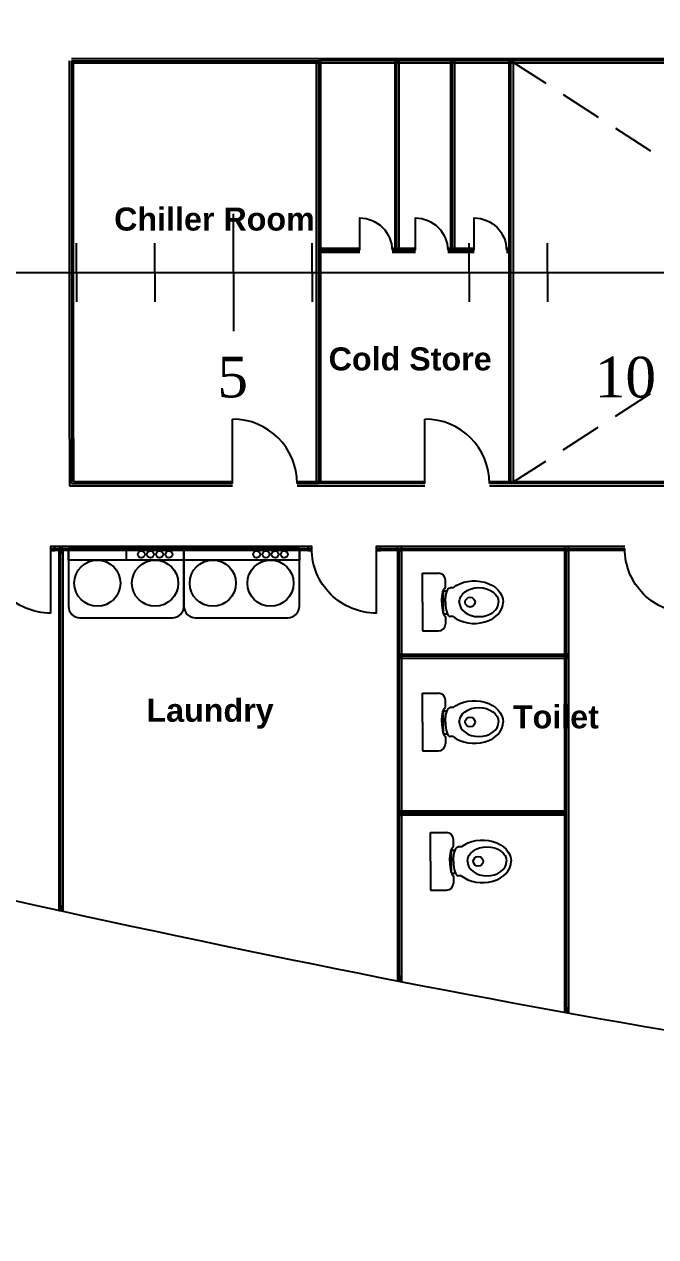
# Model space of a CAD drawing. Header units: millimetres. Extents: x 2592 to 2762, y 1632 to 1753.
# Drawn here: x 2604.64 to 2612.24, y 1687.58 to 1702.19 of the extents above; entities that cross this region are included whole.
import ezdxf

# ---------------------------------------------------------------- set-up
doc = ezdxf.new("R2010")
doc.units = ezdxf.units.MM
for name, pattern in [('ACAD_ISO02W100', [15, 12, -3]), ('ASVLTYPE', [0.75, 0.5, -0.25]), ('DASHED2', [9.525, 6.35, -3.175])]:
    doc.linetypes.add(name, pattern=pattern)
for name, color, linetype in [('-1', 7, 'Continuous'), ('1.Garis Benda', 7, 'Continuous'), ('15', 7, 'Continuous'), ('4.Garis Arsiran', 7, 'Continuous'), ('5.Garis Station', 7, 'Continuous'), ('Layer3', 7, 'Continuous'), ('tangki', 7, 'Continuous')]:
    doc.layers.add(name, color=color, linetype=linetype)
doc.styles.add('ASU', font='isocp.shx', dxfattribs={"height": 0.005})
doc.styles.get("Standard").update_dxf_attribs({"font": 'Arial.ttf'})

# ---------------------------------------------------------------- blocks, each defined once
blk = doc.blocks.new('toilet')
at = {"linetype": 'Continuous'}
for p, q in [((10827.09, -58.56), (10825.69, -58.56)), ((10827.09, -61.06), (10827.09, -58.56)), ((10824.43, -59.81), (10824.69, -59.81)), ((10825.09, -59.81), (10825.09, -59.16)), ((10825.28, -60.04), (10824.93, -60.04)), ((10825.3, -62), (10825.3, -60.12)), ((10827.09, -61.06), (10827.09, -63.56)), ((10824.43, -62.31), (10824.69, -62.31)), ((10825.29, -62.04), (10824.94, -62.04)), ((10825.09, -62.31), (10825.09, -62.96)), ((10827.09, -63.56), (10825.69, -63.56))]:
    blk.add_line(p, q, dxfattribs=at)
for centre, start, end in [((10825.69, -59.16), 90, 180), ((10825.69, -62.96), 180, 270)]:
    blk.add_arc(centre, 0.6, start, end, dxfattribs=at)
for centre, major_axis, ratio, start_param in [((10822.59, -61.06), (-2.5, 0), 0.738645, 3.885156), ((10824.69, -61.06), (0, 1.25), 0.32, 4.712389), ((10825.09, -61.06), (0, 1.25), 0.249973, 4.712389)]:
    blk.add_ellipse(centre, major_axis=major_axis, ratio=ratio, start_param=start_param, end_param=6.283185, dxfattribs=at)
at = {"linetype": 'Continuous', "extrusion": (0, 0, -1)}
for centre, major_axis, ratio, start_param in [((10822.59, -61.06), (-2.5, 0), 0.738645, 3.885156), ((10824.69, -61.06), (0, -1.25), 0.32, 4.712389), ((10825.09, -61.06), (0, -1.25), 0.249973, 4.712389)]:
    blk.add_ellipse(centre, major_axis=major_axis, ratio=ratio, start_param=start_param, end_param=6.283185, dxfattribs=at)
at = {"layer": '1.Garis Benda', "linetype": 'Continuous'}
blk.add_ellipse((10822.19, -61.06), major_axis=(-1.7, 0), ratio=0.741182, start_param=3.141593, end_param=6.283185, dxfattribs=at)
at = {"layer": '1.Garis Benda', "linetype": 'Continuous', "extrusion": (0, 0, -1)}
blk.add_ellipse((10822.19, -61.06), major_axis=(-1.7, 0), ratio=0.741182, start_param=3.141593, end_param=6.283185, dxfattribs=at)
at = {"layer": 'tangki', "color": 2, "ltscale": 0.6}
blk.add_circle((10822.95, -61.06), 0.423, dxfattribs=at)

msp = doc.modelspace()

# ---------------------------------------------------------------- linework, layer by layer
at = {"layer": '-1', "color": 7}
for p, q in [((2609.122, 1699.462), (2609.122, 1700.388)), ((2608.675, 1699.462), (2608.195, 1699.462)), ((2609.122, 1699.462), (2609.064, 1699.462))]:
    msp.add_line(p, q, dxfattribs=at)
for points in [[(2608.675, 1699.462), (2608.675, 1699.851, -0.414214), (2609.064, 1699.462)], [(2609.345, 1699.462), (2609.345, 1699.851, -0.414214), (2609.734, 1699.462)], [(2610.053, 1699.462), (2610.053, 1699.851, -0.414214), (2610.442, 1699.462)], [(2604.953, 1695.868), (2604.953, 1695.09, -0.414214), (2604.176, 1695.868)], [(2608.875, 1695.868), (2608.875, 1695.09, -0.414214), (2608.097, 1695.868)], [(2612.644, 1695.868), (2612.644, 1695.09, -0.414214), (2611.866, 1695.868)]]:
    msp.add_lwpolyline(points, format="xyb", dxfattribs=at)
for p, q in [((2605.205, 1701.746), (2605.205, 1696.65)), ((2610.496, 1701.746), (2608.18, 1701.746)), ((2608.18, 1701.746), (2608.18, 1696.65)), ((2609.122, 1699.462), (2609.122, 1701.746)), ((2609.792, 1699.462), (2609.792, 1701.746)), ((2610.496, 1696.65), (2610.496, 1701.746)), ((2618.372, 1701.746), (2610.496, 1701.746)), ((2607.155, 1699.549), (2607.155, 1699.902)), ((2605.264, 1699.195), (2605.264, 1699.549)), ((2606.21, 1699.195), (2606.21, 1699.549)), ((2607.155, 1699.195), (2607.155, 1699.549)), ((2608.101, 1699.195), (2608.101, 1699.549)), ((2608.18, 1699.462), (2608.675, 1699.462)), ((2609.064, 1699.462), (2609.345, 1699.462)), ((2609.734, 1699.462), (2610.053, 1699.462)), ((2609.992, 1699.195), (2609.992, 1699.549)), ((2610.442, 1699.462), (2610.496, 1699.462)), ((2610.938, 1699.195), (2610.938, 1699.549)), ((2605.264, 1699.195), (2605.264, 1698.841)), ((2606.21, 1699.195), (2606.21, 1698.841)), ((2607.155, 1699.195), (2607.155, 1698.841)), ((2607.155, 1699.195), (2607.155, 1698.841)), ((2608.101, 1699.195), (2608.101, 1698.841)), ((2609.992, 1699.195), (2609.992, 1698.841)), ((2610.938, 1699.195), (2610.938, 1698.841)), ((2607.155, 1698.841), (2607.155, 1698.487)), ((2610.496, 1696.65), (2610.237, 1696.65)), ((2618.372, 1696.65), (2610.496, 1696.65)), ((2605.076, 1691.5), (2605.076, 1695.868)), ((2605.863, 1695.868), (2605.863, 1695.729)), ((2609.153, 1690.651), (2609.153, 1695.868)), ((2611.165, 1690.272), (2611.165, 1695.868))]:
    msp.add_line(p, q)
at = {"linetype": 'ASVLTYPE'}
for p, q in [((2610.496, 1701.746), (2618.372, 1696.65)), ((2610.496, 1696.65), (2618.372, 1701.746))]:
    msp.add_line(p, q, dxfattribs=at)
at = {"ltscale": 5}
msp.add_line((2598.645, 1699.195), (2723.46, 1699.195), dxfattribs=at)
for points in [[(2604.953, 1695.843), (2605.003, 1695.843), (2605.003, 1695.893), (2604.953, 1695.893)], [(2605.051, 1695.818), (2605.101, 1695.818), (2605.101, 1695.868), (2605.051, 1695.868)], [(2605.168, 1695.868), (2606.558, 1695.868), (2606.558, 1695.729), (2605.168, 1695.729)], [(2606.558, 1695.868), (2607.948, 1695.868), (2607.948, 1695.729), (2606.558, 1695.729)], [(2608.049, 1695.843), (2608.099, 1695.843), (2608.099, 1695.893), (2608.049, 1695.893)], [(2608.875, 1695.843), (2608.925, 1695.843), (2608.925, 1695.893), (2608.875, 1695.893)], [(2609.127, 1695.843), (2609.177, 1695.843), (2609.177, 1695.893), (2609.127, 1695.893)], [(2611.14, 1695.843), (2611.19, 1695.843), (2611.19, 1695.893), (2611.14, 1695.893)], [(2609.128, 1694.545), (2609.178, 1694.545), (2609.178, 1694.595), (2609.128, 1694.595)], [(2611.14, 1694.545), (2611.19, 1694.545), (2611.19, 1694.595), (2611.14, 1694.595)], [(2609.128, 1692.655), (2609.178, 1692.655), (2609.178, 1692.705), (2609.128, 1692.705)], [(2605.051, 1691.508), (2605.101, 1691.508), (2605.101, 1691.558), (2605.051, 1691.558)], [(2609.128, 1690.661), (2609.178, 1690.661), (2609.178, 1690.711), (2609.128, 1690.711)], [(2611.14, 1690.28), (2611.19, 1690.28), (2611.19, 1690.33), (2611.14, 1690.33)]]:
    msp.add_lwpolyline(points, close=True)
for points in [[(2606.558, 1695.868), (2605.168, 1695.868), (2605.168, 1695.173, 0.414214), (2605.307, 1695.034), (2606.419, 1695.034, 0.414214), (2606.558, 1695.173)], [(2607.948, 1695.868), (2606.558, 1695.868), (2606.558, 1695.173, 0.414214), (2606.697, 1695.034), (2607.809, 1695.034, 0.414214), (2607.948, 1695.173)]]:
    msp.add_lwpolyline(points, format="xyb", close=True)
at = {"color": 2}
for centre in [(2606.044, 1695.798), (2607.434, 1695.798)]:
    msp.add_circle(centre, 0.0417, dxfattribs=at)
for centre in [(2606.266, 1695.798), (2607.656, 1695.798)]:
    msp.add_circle(centre, 0.0417)
at = {"layer": '1.Garis Benda'}
for centre in [(2606.378, 1695.798), (2607.767, 1695.798)]:
    msp.add_circle(centre, 0.0417, dxfattribs=at)
at = {"layer": '15'}
for p, q in [((2607.143, 1696.65), (2607.143, 1697.428)), ((2609.46, 1696.65), (2609.46, 1697.428)), ((2604.953, 1695.868), (2607.948, 1695.868)), ((2607.948, 1695.868), (2608.097, 1695.868)), ((2608.875, 1695.868), (2611.866, 1695.868)), ((2611.165, 1694.57), (2609.153, 1694.57)), ((2611.165, 1692.68), (2609.153, 1692.68))]:
    msp.add_line(p, q, dxfattribs=at)
at = {"layer": '15', "linetype": 'ACAD_ISO02W100'}
for centre in [(2607.143, 1696.65), (2609.46, 1696.65)]:
    msp.add_arc(centre, 0.778, 0, 90, dxfattribs=at)
at = {"layer": '15'}
msp.add_open_spline([(2595.418, 1703.477), (2597.99, 1705.156), (2607.495, 1707.404), (2618.827, 1709.548), (2646.525, 1710.688), (2663.258, 1710.635), (2684.87, 1710.806), (2704.794, 1709.435), (2716.941, 1704.96), (2720.842, 1701.675), (2721.754, 1699.195), (2720.842, 1696.604), (2716.94, 1693.32), (2704.794, 1688.845), (2684.869, 1687.473), (2663.257, 1687.645), (2646.525, 1687.591), (2618.826, 1688.732), (2607.495, 1690.875), (2597.989, 1693.123), (2595.417, 1694.803)], degree=3, knots=[0, 0, 0, 0, 7.869222, 26.748757, 42.740066, 76.819194, 100.648485, 122.401168, 132.015576, 139.770971, 139.770971, 139.770971, 147.526365, 157.140773, 178.893456, 202.722747, 236.801876, 252.793184, 271.67272, 279.541942, 279.541942, 279.541942, 279.541942], dxfattribs=at)
at = {"layer": '4.Garis Arsiran'}
for centre in [(2606.155, 1695.798), (2607.545, 1695.798)]:
    msp.add_circle(centre, 0.0417, dxfattribs=at)
at = {"layer": '5.Garis Station', "color": 2}
for centre in [(2605.516, 1695.451), (2606.211, 1695.451), (2606.906, 1695.451), (2607.601, 1695.451)]:
    msp.add_circle(centre, 0.278, dxfattribs=at)
at = {"layer": 'Layer3'}
for p, q in [((2605.205, 1701.771), (2618.397, 1701.771)), ((2605.18, 1697.192), (2605.18, 1701.746)), ((2605.205, 1701.721), (2618.347, 1701.721)), ((2605.23, 1697.192), (2605.23, 1701.746)), ((2608.155, 1696.65), (2608.155, 1701.746)), ((2608.205, 1696.65), (2608.205, 1701.746)), ((2609.097, 1701.746), (2609.097, 1699.462)), ((2609.147, 1701.746), (2609.147, 1699.462)), ((2609.767, 1701.746), (2609.767, 1699.462)), ((2609.817, 1701.746), (2609.817, 1699.462)), ((2610.471, 1701.746), (2610.471, 1696.65)), ((2610.521, 1701.746), (2610.521, 1696.65)), ((2608.18, 1699.487), (2608.675, 1699.487)), ((2608.18, 1699.437), (2608.675, 1699.437)), ((2609.064, 1699.487), (2609.345, 1699.487)), ((2609.064, 1699.437), (2609.345, 1699.437)), ((2609.734, 1699.487), (2610.053, 1699.487)), ((2609.734, 1699.437), (2610.053, 1699.437)), ((2610.442, 1699.487), (2610.496, 1699.487)), ((2610.442, 1699.437), (2610.496, 1699.437)), ((2605.18, 1697.191), (2605.18, 1696.625)), ((2605.23, 1697.191), (2605.23, 1696.675)), ((2605.23, 1696.675), (2607.143, 1696.675)), ((2607.921, 1696.675), (2609.46, 1696.675)), ((2610.237, 1696.675), (2618.347, 1696.675)), ((2605.18, 1696.625), (2607.143, 1696.625)), ((2607.921, 1696.625), (2609.46, 1696.625)), ((2610.237, 1696.625), (2618.397, 1696.625)), ((2608.097, 1695.893), (2604.953, 1695.893)), ((2608.097, 1695.843), (2604.953, 1695.843)), ((2605.051, 1695.868), (2605.051, 1691.5)), ((2605.101, 1695.868), (2605.101, 1691.5)), ((2611.866, 1695.893), (2608.875, 1695.893)), ((2611.866, 1695.843), (2608.875, 1695.843)), ((2609.128, 1695.868), (2609.128, 1690.651)), ((2609.178, 1695.868), (2609.178, 1690.651)), ((2611.14, 1695.868), (2611.14, 1690.272)), ((2611.19, 1695.868), (2611.19, 1690.272)), ((2609.153, 1694.595), (2611.165, 1694.595)), ((2609.153, 1694.545), (2611.165, 1694.545)), ((2611.165, 1692.705), (2609.153, 1692.705)), ((2611.165, 1692.655), (2609.153, 1692.655))]:
    msp.add_line(p, q, dxfattribs=at)
at = {"layer": 'Layer3', "color": 7}
for p, q in [((2605.205, 1701.746), (2608.18, 1701.746)), ((2605.205, 1696.65), (2607.143, 1696.65)), ((2607.921, 1696.65), (2608.18, 1696.65)), ((2609.46, 1696.65), (2608.18, 1696.65))]:
    msp.add_line(p, q, dxfattribs=at)
at = {"layer": 'Layer3', "linetype": 'DASHED2'}
msp.add_line((2593.285, 1699.195), (2724.246, 1699.195), dxfattribs=at)

# ---------------------------------------------------------------- block references
at = {"xscale": 0.1389821004, "yscale": 0.1389821004, "zscale": 0.1389821004, "rotation": 179.9996225183627}
for p in [(4114.201, 1686.726), (4114.201, 1685.281), (4114.298, 1683.603)]:
    msp.add_blockref('toilet', p, dxfattribs=at)

# ---------------------------------------------------------------- texts
at = {"char_height": 0.48854, "width": 4.98215, "attachment_point": 5, "style": 'ASU'}
for s, insert in [('{\\fTimes New Roman|b0|i0|c0|p18;5}', (2607.146, 1697.93)), ('{\\fTimes New Roman|b0|i0|c0|p18;10}', (2611.874, 1697.93))]:
    msp.add_mtext(s, dxfattribs=dict(at, insert=insert))
at = {"layer": '15', "char_height": 0.27796, "attachment_point": 1}
for s, width, insert in [('{\\fArial|b1|i0|c0|p34;Chiller Room}', 5.37297, (2605.718, 1699.977)), ('{\\fArial|b1|i0|c0|p34; Cold Store}', 3.78522, (2608.193, 1698.292)), ('{\\fArial|b1|i0|c0|p34;Laundry}', 1.80616, (2606.107, 1694.058)), ('{\\fArial|b1|i0|c0|p34;Toilet}', 1.80616, (2610.519, 1693.979))]:
    msp.add_mtext_dynamic_manual_height_columns(s, width=width, gutter_width=38.861, heights=[0], dxfattribs=dict(at, insert=insert))

doc.saveas('drawing.dxf')
